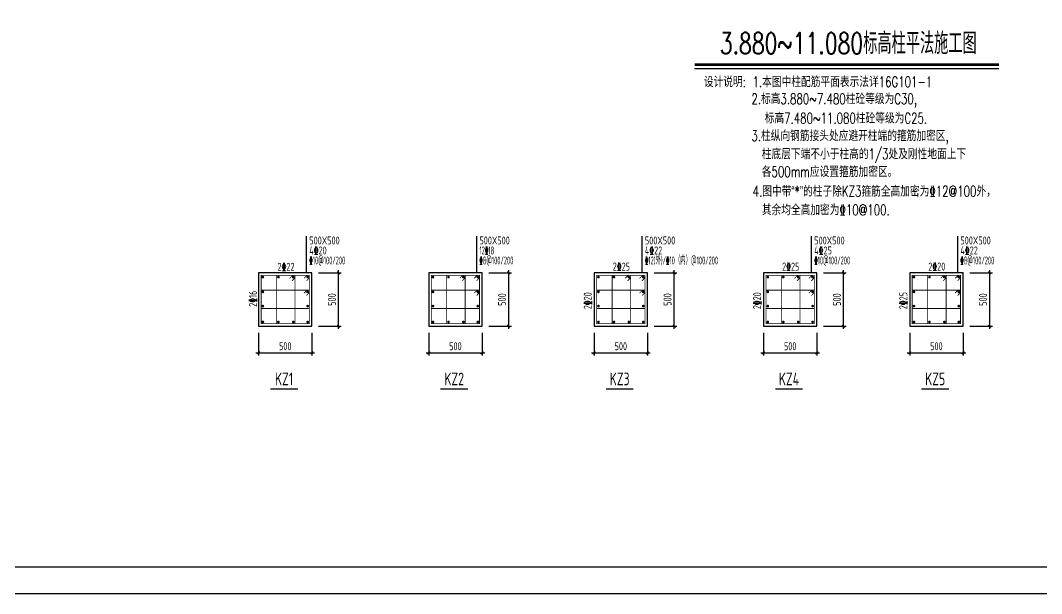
# Model space of a CAD drawing. Extents: x -472319 to -112444, y -516749 to -5704.
# Drawn here: x -418573 to -380294, y -380747 to -359252 of the extents above; entities that cross this region are included whole.
import ezdxf
from ezdxf.enums import TextEntityAlignment as Align

# ---------------------------------------------------------------- set-up
doc = ezdxf.new("R2010")
doc.units = 0
doc.header["$LTSCALE"] = 100
doc.header["$MEASUREMENT"] = 0
for name, color, linetype in [('COLU_DE', 7, 'Continuous'), ('DIM', 3, 'Continuous'), ('DIMENSION', 3, 'Continuous'), ('FRAME', 3, 'Continuous'), ('REIN', 1, 'Continuous'), ('TEXT', 7, 'Continuous'), ('THICK', 6, 'Continuous'), ('填充', 8, 'Continuous'), ('审核修改', 6, 'Continuous')]:
    doc.layers.add(name, color=color, linetype=linetype)
doc.styles.add('dxfs', font='txt.shx', dxfattribs={"width": 0.7, "bigfont": 'dxfs.shx'})
doc.styles.add('TSSD_Dimension', font='Tssdeng.shx', dxfattribs={"width": 0.7, "bigfont": 'hztxt.shx'})
doc.styles.add('TSSD_Label', font='Tssdeng.shx', dxfattribs={"width": 0.7, "bigfont": 'hztxt.shx'})
doc.styles.add('TSSD_Rein', font='Tssdeng.shx', dxfattribs={"width": 0.7, "bigfont": 'hztxt.shx'})
doc.dimstyles.new('TSSD_25_100', dxfattribs={"dimtxt": 300, "dimasz": 100, "dimexe": 100, "dimexo": 250, "dimgap": 100, "dimtad": 1, "dimdec": 0, "dimlfac": 0.25, "dimzin": 0, "dimdsep": 46, "dimtxsty": 'TSSD_Dimension', "dimblk": 'ARCHTICK', "dimcen": 0, "dimdle": 100, "dimclrt": 7, "dimadec": 0, "dimazin": 0, "dimtfac": 1, "dimtdec": 0, "dimtix": 1, "dimtmove": 2, "dimatfit": 3, "dimfxl": 1, "dimtolj": 1, "dimtzin": 0, "dimarcsym": 0})

# ---------------------------------------------------------------- blocks, each defined once
blk = doc.blocks.new('_ArchTick')
at = {"color": 0, "linetype": 'ByBlock', "const_width": 0.4}
blk.add_lwpolyline([(-0.5, -0.5), (0.5, 0.5)], dxfattribs=at)
blk = doc.blocks.new('*D2439')
at = {"layer": 'Defpoints', "color": 0, "transparency": 16777216}
for p in [(-407645, -368719.5), (-406645, -368719.5), (-407645, -370719.5)]:
    blk.add_point(p, dxfattribs=at)
at = {"layer": 'DIM', "color": 0, "lineweight": -2, "transparency": 16777216}
for p, q in [((-406645, -370819.5), (-406645, -368619.5)), ((-407395, -368719.5), (-406545, -368719.5)), ((-407395, -370719.5), (-406545, -370719.5))]:
    blk.add_line(p, q, dxfattribs=at)
at = {"layer": 'DIM', "color": 0, "lineweight": -2, "transparency": 16777216, "xscale": 100, "yscale": 100, "zscale": 100}
for p, rotation in [((-406645, -368719.5), 90), ((-406645, -370719.5), 270)]:
    blk.add_blockref('_ArchTick', p, dxfattribs=dict(at, rotation=rotation))
at = {"layer": 'DIM', "color": 7, "transparency": 16777216, "insert": (-406895, -369719.5), "char_height": 300, "attachment_point": 5, "rotation": 90, "style": 'TSSD_Dimension'}
blk.add_mtext('\\A1;500', dxfattribs=at)
blk = doc.blocks.new('*D2440')
at = {"layer": 'Defpoints', "color": 0, "transparency": 16777216}
for p in [(-409645, -370719.5), (-407645, -370719.5), (-407645, -371719.5)]:
    blk.add_point(p, dxfattribs=at)
at = {"layer": 'DIM', "color": 0, "lineweight": -2, "transparency": 16777216}
for p, q in [((-409645, -370969.5), (-409645, -371819.5)), ((-407645, -370969.5), (-407645, -371819.5)), ((-409745, -371719.5), (-407545, -371719.5))]:
    blk.add_line(p, q, dxfattribs=at)
at = {"layer": 'DIM', "color": 0, "lineweight": -2, "transparency": 16777216, "xscale": 100, "yscale": 100, "zscale": 100, "rotation": 180}
blk.add_blockref('_ArchTick', (-409645, -371719.5), dxfattribs=at)
at = {"layer": 'DIM', "color": 0, "lineweight": -2, "transparency": 16777216, "xscale": 100, "yscale": 100, "zscale": 100}
blk.add_blockref('_ArchTick', (-407645, -371719.5), dxfattribs=at)
at = {"layer": 'DIM', "color": 7, "transparency": 16777216, "insert": (-408645, -371469.5), "char_height": 300, "attachment_point": 5, "style": 'TSSD_Dimension'}
blk.add_mtext('\\A1;500', dxfattribs=at)
blk = doc.blocks.new('*D2441')
at = {"layer": 'Defpoints', "color": 0, "transparency": 16777216}
for p in [(-401267.5, -368719.5), (-400267.5, -368719.5), (-401267.5, -370719.5)]:
    blk.add_point(p, dxfattribs=at)
at = {"layer": 'DIM', "color": 0, "lineweight": -2, "transparency": 16777216}
for p, q in [((-400267.5, -370819.5), (-400267.5, -368619.5)), ((-401017.5, -368719.5), (-400167.5, -368719.5)), ((-401017.5, -370719.5), (-400167.5, -370719.5))]:
    blk.add_line(p, q, dxfattribs=at)
at = {"layer": 'DIM', "color": 0, "lineweight": -2, "transparency": 16777216, "xscale": 100, "yscale": 100, "zscale": 100}
for p, rotation in [((-400267.5, -368719.5), 90), ((-400267.5, -370719.5), 270)]:
    blk.add_blockref('_ArchTick', p, dxfattribs=dict(at, rotation=rotation))
at = {"layer": 'DIM', "color": 7, "transparency": 16777216, "insert": (-400517.5, -369719.5), "char_height": 300, "attachment_point": 5, "rotation": 90, "style": 'TSSD_Dimension'}
blk.add_mtext('\\A1;500', dxfattribs=at)
blk = doc.blocks.new('*D2442')
at = {"layer": 'Defpoints', "color": 0, "transparency": 16777216}
for p in [(-403267.5, -370719.5), (-401267.5, -370719.5), (-401267.5, -371719.5)]:
    blk.add_point(p, dxfattribs=at)
at = {"layer": 'DIM', "color": 0, "lineweight": -2, "transparency": 16777216}
for p, q in [((-403267.5, -370969.5), (-403267.5, -371819.5)), ((-401267.5, -370969.5), (-401267.5, -371819.5)), ((-403367.5, -371719.5), (-401167.5, -371719.5))]:
    blk.add_line(p, q, dxfattribs=at)
at = {"layer": 'DIM', "color": 0, "lineweight": -2, "transparency": 16777216, "xscale": 100, "yscale": 100, "zscale": 100, "rotation": 180}
blk.add_blockref('_ArchTick', (-403267.5, -371719.5), dxfattribs=at)
at = {"layer": 'DIM', "color": 0, "lineweight": -2, "transparency": 16777216, "xscale": 100, "yscale": 100, "zscale": 100}
blk.add_blockref('_ArchTick', (-401267.5, -371719.5), dxfattribs=at)
at = {"layer": 'DIM', "color": 7, "transparency": 16777216, "insert": (-402267.5, -371469.5), "char_height": 300, "attachment_point": 5, "style": 'TSSD_Dimension'}
blk.add_mtext('\\A1;500', dxfattribs=at)
blk = doc.blocks.new('*D2443')
at = {"layer": 'Defpoints', "color": 0, "transparency": 16777216}
for p in [(-395065.5, -368719.5), (-394065.5, -368719.5), (-395065.5, -370719.5)]:
    blk.add_point(p, dxfattribs=at)
at = {"layer": 'DIM', "color": 0, "lineweight": -2, "transparency": 16777216}
for p, q in [((-394065.5, -370819.5), (-394065.5, -368619.5)), ((-394815.5, -368719.5), (-393965.5, -368719.5)), ((-394815.5, -370719.5), (-393965.5, -370719.5))]:
    blk.add_line(p, q, dxfattribs=at)
at = {"layer": 'DIM', "color": 0, "lineweight": -2, "transparency": 16777216, "xscale": 100, "yscale": 100, "zscale": 100}
for p, rotation in [((-394065.5, -368719.5), 90), ((-394065.5, -370719.5), 270)]:
    blk.add_blockref('_ArchTick', p, dxfattribs=dict(at, rotation=rotation))
at = {"layer": 'DIM', "color": 7, "transparency": 16777216, "insert": (-394315.5, -369719.5), "char_height": 300, "attachment_point": 5, "rotation": 90, "style": 'TSSD_Dimension'}
blk.add_mtext('\\A1;500', dxfattribs=at)
blk = doc.blocks.new('*D2444')
at = {"layer": 'Defpoints', "color": 0, "transparency": 16777216}
for p in [(-397065.5, -370719.5), (-395065.5, -370719.5), (-395065.5, -371719.5)]:
    blk.add_point(p, dxfattribs=at)
at = {"layer": 'DIM', "color": 0, "lineweight": -2, "transparency": 16777216}
for p, q in [((-397065.5, -370969.5), (-397065.5, -371819.5)), ((-395065.5, -370969.5), (-395065.5, -371819.5)), ((-397165.5, -371719.5), (-394965.5, -371719.5))]:
    blk.add_line(p, q, dxfattribs=at)
at = {"layer": 'DIM', "color": 0, "lineweight": -2, "transparency": 16777216, "xscale": 100, "yscale": 100, "zscale": 100, "rotation": 180}
blk.add_blockref('_ArchTick', (-397065.5, -371719.5), dxfattribs=at)
at = {"layer": 'DIM', "color": 0, "lineweight": -2, "transparency": 16777216, "xscale": 100, "yscale": 100, "zscale": 100}
blk.add_blockref('_ArchTick', (-395065.5, -371719.5), dxfattribs=at)
at = {"layer": 'DIM', "color": 7, "transparency": 16777216, "insert": (-396065.5, -371469.5), "char_height": 300, "attachment_point": 5, "style": 'TSSD_Dimension'}
blk.add_mtext('\\A1;500', dxfattribs=at)
blk = doc.blocks.new('*D2445')
at = {"layer": 'Defpoints', "color": 0, "transparency": 16777216}
for p in [(-388717, -368720), (-387717, -368720), (-388717, -370720)]:
    blk.add_point(p, dxfattribs=at)
at = {"layer": 'DIM', "color": 0, "lineweight": -2, "transparency": 16777216}
for p, q in [((-387717, -370820), (-387717, -368620)), ((-388467, -368720), (-387617, -368720)), ((-388467, -370720), (-387617, -370720))]:
    blk.add_line(p, q, dxfattribs=at)
at = {"layer": 'DIM', "color": 0, "lineweight": -2, "transparency": 16777216, "xscale": 100, "yscale": 100, "zscale": 100}
for p, rotation in [((-387717, -368720), 90), ((-387717, -370720), 270)]:
    blk.add_blockref('_ArchTick', p, dxfattribs=dict(at, rotation=rotation))
at = {"layer": 'DIM', "color": 7, "transparency": 16777216, "insert": (-387967, -369720), "char_height": 300, "attachment_point": 5, "rotation": 90, "style": 'TSSD_Dimension'}
blk.add_mtext('\\A1;500', dxfattribs=at)
blk = doc.blocks.new('*D2446')
at = {"layer": 'Defpoints', "color": 0, "transparency": 16777216}
for p in [(-390717, -370720), (-388717, -370720), (-388717, -371720)]:
    blk.add_point(p, dxfattribs=at)
at = {"layer": 'DIM', "color": 0, "lineweight": -2, "transparency": 16777216}
for p, q in [((-390717, -370970), (-390717, -371820)), ((-388717, -370970), (-388717, -371820)), ((-390817, -371720), (-388617, -371720))]:
    blk.add_line(p, q, dxfattribs=at)
at = {"layer": 'DIM', "color": 0, "lineweight": -2, "transparency": 16777216, "xscale": 100, "yscale": 100, "zscale": 100, "rotation": 180}
blk.add_blockref('_ArchTick', (-390717, -371720), dxfattribs=at)
at = {"layer": 'DIM', "color": 0, "lineweight": -2, "transparency": 16777216, "xscale": 100, "yscale": 100, "zscale": 100}
blk.add_blockref('_ArchTick', (-388717, -371720), dxfattribs=at)
at = {"layer": 'DIM', "color": 7, "transparency": 16777216, "insert": (-389717, -371470), "char_height": 300, "attachment_point": 5, "style": 'TSSD_Dimension'}
blk.add_mtext('\\A1;500', dxfattribs=at)
blk = doc.blocks.new('*D2447')
at = {"layer": 'Defpoints', "color": 0, "transparency": 16777216}
for p in [(-383238, -368720), (-382238, -368720), (-383238, -370720)]:
    blk.add_point(p, dxfattribs=at)
at = {"layer": 'DIM', "color": 0, "lineweight": -2, "transparency": 16777216}
for p, q in [((-382238, -370820), (-382238, -368620)), ((-382988, -368720), (-382138, -368720)), ((-382988, -370720), (-382138, -370720))]:
    blk.add_line(p, q, dxfattribs=at)
at = {"layer": 'DIM', "color": 0, "lineweight": -2, "transparency": 16777216, "xscale": 100, "yscale": 100, "zscale": 100}
for p, rotation in [((-382238, -368720), 90), ((-382238, -370720), 270)]:
    blk.add_blockref('_ArchTick', p, dxfattribs=dict(at, rotation=rotation))
at = {"layer": 'DIM', "color": 7, "transparency": 16777216, "insert": (-382488, -369720), "char_height": 300, "attachment_point": 5, "rotation": 90, "style": 'TSSD_Dimension'}
blk.add_mtext('\\A1;500', dxfattribs=at)
blk = doc.blocks.new('*D2448')
at = {"layer": 'Defpoints', "color": 0, "transparency": 16777216}
for p in [(-385238, -370720), (-383238, -370720), (-383238, -371720)]:
    blk.add_point(p, dxfattribs=at)
at = {"layer": 'DIM', "color": 0, "lineweight": -2, "transparency": 16777216}
for p, q in [((-385238, -370970), (-385238, -371820)), ((-383238, -370970), (-383238, -371820)), ((-385338, -371720), (-383138, -371720))]:
    blk.add_line(p, q, dxfattribs=at)
at = {"layer": 'DIM', "color": 0, "lineweight": -2, "transparency": 16777216, "xscale": 100, "yscale": 100, "zscale": 100, "rotation": 180}
blk.add_blockref('_ArchTick', (-385238, -371720), dxfattribs=at)
at = {"layer": 'DIM', "color": 0, "lineweight": -2, "transparency": 16777216, "xscale": 100, "yscale": 100, "zscale": 100}
blk.add_blockref('_ArchTick', (-383238, -371720), dxfattribs=at)
at = {"layer": 'DIM', "color": 7, "transparency": 16777216, "insert": (-384238, -371470), "char_height": 300, "attachment_point": 5, "style": 'TSSD_Dimension'}
blk.add_mtext('\\A1;500', dxfattribs=at)
blk = doc.blocks.new('A$C20674F94')
at = {"layer": 'FRAME'}
for p, q in [((2500, 1000), (83100, 1000)), ((0, 0), (84100, 0))]:
    blk.add_line(p, q, dxfattribs=at)
at = {"layer": 'FRAME', "const_width": 50}
blk.add_lwpolyline([(2500, 58400), (83100, 58400), (83100, 1000), (2500, 1000), (2500, 58400)], dxfattribs=at)

msp = doc.modelspace()

# ---------------------------------------------------------------- linework, layer by layer
at = {"layer": 'COLU_DE'}
for points in [[(-407645, -368719.5), (-409645, -368719.5), (-409645, -370719.5), (-407645, -370719.5)], [(-401267.5, -368719.5), (-403267.5, -368719.5), (-403267.5, -370719.5), (-401267.5, -370719.5)], [(-395065.5, -368719.5), (-397065.5, -368719.5), (-397065.5, -370719.5), (-395065.5, -370719.5)], [(-388716.812, -368719.5), (-390716.812, -368719.5), (-390716.812, -370719.5), (-388716.812, -370719.5)], [(-383237.812, -368719.5), (-385237.812, -368719.5), (-385237.812, -370719.5), (-383237.812, -370719.5)]]:
    msp.add_lwpolyline(points, close=True, dxfattribs=at)
at = {"layer": 'DIMENSION', "const_width": 100}
msp.add_lwpolyline([(-393300.445, -360911), (-381893.33, -360911)], dxfattribs=at)
at = {"layer": 'DIMENSION'}
msp.add_lwpolyline([(-393300.445, -361061), (-381893.33, -361061)], dxfattribs=at)
at = {"layer": 'REIN', "const_width": 30}
for points in [[(-407740, -368814.5), (-409550, -368814.5), (-409550, -370624.5), (-407740, -370624.5)], [(-408280, -368814.5), (-408968.5, -368814.5), (-408968.5, -370624.5), (-408280, -370624.5)], [(-401362.5, -368814.5), (-403172.5, -368814.5), (-403172.5, -370624.5), (-401362.5, -370624.5)], [(-401902.5, -368814.5), (-402591, -368814.5), (-402591, -370624.5), (-401902.5, -370624.5)], [(-395160.5, -368814.5), (-396970.5, -368814.5), (-396970.5, -370624.5), (-395160.5, -370624.5)], [(-395700.5, -368814.5), (-396389, -368814.5), (-396389, -370624.5), (-395700.5, -370624.5)], [(-388811.812, -368814.5), (-390621.812, -368814.5), (-390621.812, -370624.5), (-388811.812, -370624.5)], [(-389351.812, -368814.5), (-390040.312, -368814.5), (-390040.312, -370624.5), (-389351.812, -370624.5)], [(-383332.812, -368814.5), (-385142.812, -368814.5), (-385142.812, -370624.5), (-383332.812, -370624.5)], [(-383872.812, -368814.5), (-384561.312, -368814.5), (-384561.312, -370624.5), (-383872.812, -370624.5)], [(-407740, -369367.5), (-409550, -369367.5), (-409550, -370055.5), (-407740, -370055.5)], [(-401362.5, -369367.5), (-403172.5, -369367.5), (-403172.5, -370055.5), (-401362.5, -370055.5)], [(-395160.5, -369367.5), (-396970.5, -369367.5), (-396970.5, -370055.5), (-395160.5, -370055.5)], [(-388811.812, -369367.5), (-390621.812, -369367.5), (-390621.812, -370055.5), (-388811.812, -370055.5)], [(-383332.812, -369367.5), (-385142.812, -369367.5), (-385142.812, -370055.5), (-383332.812, -370055.5)]]:
    msp.add_lwpolyline(points, close=True, dxfattribs=at)
at = {"layer": 'REIN', "const_width": 50}
for points in [[(-409510, -368879.5, 1), (-409460, -368879.5, 1)], [(-408928.5, -368879.5, 1), (-408878.5, -368879.5, 1)], [(-408370, -368879.5, 1), (-408320, -368879.5, 1)], [(-407830, -368879.5, 1), (-407780, -368879.5, 1)], [(-403132.5, -368879.5, 1), (-403082.5, -368879.5, 1)], [(-402551, -368879.5, 1), (-402501, -368879.5, 1)], [(-401992.5, -368879.5, 1), (-401942.5, -368879.5, 1)], [(-401452.5, -368879.5, 1), (-401402.5, -368879.5, 1)], [(-396930.5, -368879.5, 1), (-396880.5, -368879.5, 1)], [(-396349, -368879.5, 1), (-396299, -368879.5, 1)], [(-395790.5, -368879.5, 1), (-395740.5, -368879.5, 1)], [(-395250.5, -368879.5, 1), (-395200.5, -368879.5, 1)], [(-390581.812, -368879.5, 1), (-390531.812, -368879.5, 1)], [(-390000.312, -368879.5, 1), (-389950.312, -368879.5, 1)], [(-389441.812, -368879.5, 1), (-389391.812, -368879.5, 1)], [(-388901.812, -368879.5, 1), (-388851.812, -368879.5, 1)], [(-385102.812, -368879.5, 1), (-385052.812, -368879.5, 1)], [(-384521.312, -368879.5, 1), (-384471.312, -368879.5, 1)], [(-383962.812, -368879.5, 1), (-383912.812, -368879.5, 1)], [(-383422.812, -368879.5, 1), (-383372.812, -368879.5, 1)], [(-409510, -369432.5, 1), (-409460, -369432.5, 1)], [(-407830, -369432.5, 1), (-407780, -369432.5, 1)], [(-403132.5, -369432.5, 1), (-403082.5, -369432.5, 1)], [(-401452.5, -369432.5, 1), (-401402.5, -369432.5, 1)], [(-396930.5, -369432.5, 1), (-396880.5, -369432.5, 1)], [(-395250.5, -369432.5, 1), (-395200.5, -369432.5, 1)], [(-390581.812, -369432.5, 1), (-390531.812, -369432.5, 1)], [(-388901.812, -369432.5, 1), (-388851.812, -369432.5, 1)], [(-385102.812, -369432.5, 1), (-385052.812, -369432.5, 1)], [(-383422.812, -369432.5, 1), (-383372.812, -369432.5, 1)], [(-409510, -369965, 1), (-409460, -369965, 1)], [(-407830, -369965, 1), (-407780, -369965, 1)], [(-403132.5, -369965, 1), (-403082.5, -369965, 1)], [(-401452.5, -369965, 1), (-401402.5, -369965, 1)], [(-396930.5, -369965, 1), (-396880.5, -369965, 1)], [(-395250.5, -369965, 1), (-395200.5, -369965, 1)], [(-390581.812, -369965, 1), (-390531.812, -369965, 1)], [(-388901.812, -369965, 1), (-388851.812, -369965, 1)], [(-385102.812, -369965, 1), (-385052.812, -369965, 1)], [(-383422.812, -369965, 1), (-383372.812, -369965, 1)], [(-409510, -370559.5, 1), (-409460, -370559.5, 1)], [(-408928.5, -370559.5, 1), (-408878.5, -370559.5, 1)], [(-408370, -370559.5, 1), (-408320, -370559.5, 1)], [(-407830, -370559.5, 1), (-407780, -370559.5, 1)], [(-403132.5, -370559.5, 1), (-403082.5, -370559.5, 1)], [(-402551, -370559.5, 1), (-402501, -370559.5, 1)], [(-401992.5, -370559.5, 1), (-401942.5, -370559.5, 1)], [(-401452.5, -370559.5, 1), (-401402.5, -370559.5, 1)], [(-396930.5, -370559.5, 1), (-396880.5, -370559.5, 1)], [(-396349, -370559.5, 1), (-396299, -370559.5, 1)], [(-395790.5, -370559.5, 1), (-395740.5, -370559.5, 1)], [(-395250.5, -370559.5, 1), (-395200.5, -370559.5, 1)], [(-390581.812, -370559.5, 1), (-390531.812, -370559.5, 1)], [(-390000.312, -370559.5, 1), (-389950.312, -370559.5, 1)], [(-389441.812, -370559.5, 1), (-389391.812, -370559.5, 1)], [(-388901.812, -370559.5, 1), (-388851.812, -370559.5, 1)], [(-385102.812, -370559.5, 1), (-385052.812, -370559.5, 1)], [(-384521.312, -370559.5, 1), (-384471.312, -370559.5, 1)], [(-383962.812, -370559.5, 1), (-383912.812, -370559.5, 1)], [(-383422.812, -370559.5, 1), (-383372.812, -370559.5, 1)]]:
    msp.add_lwpolyline(points, format="xyb", close=True, dxfattribs=at)
at = {"layer": 'REIN', "const_width": 30}
for points in [[(-408371.924, -368814.5), (-408481.299, -368923.875)], [(-408389.375, -369015.799), (-408280, -368906.424)], [(-407831.924, -368814.5), (-407941.299, -368923.875)], [(-407849.375, -369015.799), (-407740, -368906.424)], [(-401994.424, -368814.5), (-402103.799, -368923.875)], [(-402011.875, -369015.799), (-401902.5, -368906.424)], [(-401454.424, -368814.5), (-401563.799, -368923.875)], [(-401471.875, -369015.799), (-401362.5, -368906.424)], [(-395792.424, -368814.5), (-395901.799, -368923.875)], [(-395809.875, -369015.799), (-395700.5, -368906.424)], [(-395252.424, -368814.5), (-395361.799, -368923.875)], [(-395269.875, -369015.799), (-395160.5, -368906.424)], [(-389443.736, -368814.5), (-389553.112, -368923.875)], [(-389461.188, -369015.799), (-389351.812, -368906.424)], [(-388903.736, -368814.5), (-389013.112, -368923.875)], [(-388921.188, -369015.799), (-388811.812, -368906.424)], [(-383964.736, -368814.5), (-384074.112, -368923.875)], [(-383982.188, -369015.799), (-383872.812, -368906.424)], [(-383424.736, -368814.5), (-383534.112, -368923.875)], [(-383442.188, -369015.799), (-383332.812, -368906.424)], [(-407831.924, -369367.5), (-407941.299, -369476.875)], [(-401454.424, -369367.5), (-401563.799, -369476.875)], [(-395252.424, -369367.5), (-395361.799, -369476.875)], [(-388903.736, -369367.5), (-389013.112, -369476.875)], [(-383424.736, -369367.5), (-383534.112, -369476.875)], [(-407849.375, -369568.799), (-407740, -369459.424)], [(-401471.875, -369568.799), (-401362.5, -369459.424)], [(-395269.875, -369568.799), (-395160.5, -369459.424)], [(-388921.188, -369568.799), (-388811.812, -369459.424)], [(-383442.188, -369568.799), (-383332.812, -369459.424)]]:
    msp.add_lwpolyline(points, dxfattribs=at)
at = {"layer": 'TEXT'}
for p, q in [((-407845, -368719.5), (-407845, -367346)), ((-401467.5, -368719.5), (-401467.5, -367346)), ((-395265.5, -368719.5), (-395265.5, -367346)), ((-388916.812, -368719.5), (-388916.812, -367346)), ((-383437.812, -368719.5), (-383437.812, -367346))]:
    msp.add_line(p, q, dxfattribs=at)
at = {"layer": 'THICK', "const_width": 50}
for points in [[(-409206.6, -373071.5), (-408172.753, -373071.5)], [(-402829.1, -373071.5), (-401795.253, -373071.5)], [(-396627.1, -373071.5), (-395593.253, -373071.5)], [(-390278.412, -373071.5), (-389244.566, -373071.5)], [(-384799.412, -373071.5), (-383765.566, -373071.5)]]:
    msp.add_lwpolyline(points, dxfattribs=at)

# ---------------------------------------------------------------- block references
at = {"layer": '填充'}
msp.add_blockref('A$C20674F94', (-426539.499, -380746.5), dxfattribs=at)

# ---------------------------------------------------------------- texts
at = {"layer": 'DIMENSION', "style": 'dxfs', "width": 0.7}
msp.add_text('3.880~11.080标高柱平法施工图', height=800, dxfattribs=at).set_placement((-387541.118, -360511), align=Align.CENTER)
for s, p in [('设计说明:', (-392952.747, -361755.474)), ('1.本图中柱配筋平面表示法详16G101-1', (-391127.117, -361755.474))]:
    msp.add_text(s, height=400, dxfattribs=at).set_placement(p)
at = {"layer": 'DIMENSION', "color": 1, "style": 'dxfs', "width": 0.7}
for s, p in [('2.标高3.880~7.480柱砼等级为C30,', (-391171.398, -362392.641)), ('  标高7.480~11.080柱砼等级为C25.', (-391171.398, -363118.141)), ('3.柱纵向钢筋接头处应避开柱端的箍筋加密区,', (-391171.398, -363777.141)), ('柱底层下端不小于柱高的1/3处及刚性地面上下', (-390781.609, -364460.512)), ('各500mm应设置箍筋加密区。', (-390781.609, -365125.254))]:
    msp.add_text(s, height=400, dxfattribs=at).set_placement(p)
at = {"layer": 'TEXT', "style": 'TSSD_Rein'}
for s, width, p in [('500X500', 0.7, (-407745, -367654.5)), ('500X500', 0.7, (-401367.5, -367654.5)), ('500X500', 0.7, (-395165.5, -367654.5)), ('500X500', 0.7, (-388816.812, -367654.5)), ('500X500', 0.7, (-383337.812, -367654.5)), ('4\x8420', 0.7, (-407745, -368029.5)), ('12%%13218', 0.5, (-401367.5, -368029.5)), ('4\x8422', 0.7, (-395165.5, -368029.5)), ('4%%13225', 0.7, (-388816.812, -368029.5)), ('4\x8422', 0.7, (-383337.812, -368029.5)), ('\x8410@100/200', 0.5, (-407745, -368404.5)), ('\x848@100/200', 0.5, (-401367.5, -368404.5)), ('\x8412(外)/\x8410（内）@100/200', 0.5, (-395165.5, -368404.5)), ('\x8410@100/200', 0.5, (-388816.812, -368404.5)), ('\x848@100/200', 0.5, (-383337.812, -368404.5)), ('2%%13222', 0.7, (-408935.5, -368642)), ('2%%13225', 0.7, (-396369, -368633.5)), ('2%%13225', 0.7, (-390020.312, -368633.5))]:
    msp.add_text(s, height=300, dxfattribs=dict(at, width=width)).set_placement(p)
at = {"layer": 'TEXT', "style": 'TSSD_Rein', "width": 0.7}
for s, p in [('2%%13216', (-409707.002, -369991.005)), ('2%%13220', (-390807.812, -370084)), ('2%%13225', (-385328.812, -370084))]:
    msp.add_text(s, height=300, rotation=90, dxfattribs=at).set_placement(p)
at = {"layer": 'THICK', "style": 'TSSD_Label', "width": 0.7}
for s, p in [('KZ1', (-408689.676, -372696.5)), ('KZ2', (-402312.176, -372696.5)), ('KZ3', (-396110.176, -372696.5)), ('KZ4', (-389761.489, -372696.5)), ('KZ5', (-384282.489, -372696.5))]:
    msp.add_text(s, height=480, dxfattribs=at).set_placement(p, align=Align.MIDDLE)
at = {"layer": '审核修改', "width": 0.7}
for s, height, style, p in [('4.图中带“*”的柱子除KZ3箍筋全高加密为%%13212@100外，', 400, 'dxfs', (-391123.398, -365858.641)), ('其余均全高加密为%%13210@100.', 400, 'dxfs', (-390781.609, -366556.254)), ('2%%13220', 300, 'TSSD_Rein', (-384541.312, -368633.5))]:
    msp.add_text(s, height=height, dxfattribs=dict(at, style=style)).set_placement(p)
at = {"layer": '审核修改', "style": 'TSSD_Rein', "width": 0.7}
msp.add_text('2%%13220', height=300, rotation=90, dxfattribs=at).set_placement((-397156.5, -370084))

# ---------------------------------------------------------------- dimensions: what is measured, and where the dimension line sits
at = {"layer": 'DIM'}
for p1, p2, picture, middle in [((-407645, -370719.5), (-407645, -368719.5), '*D2439', (-406895, -369719.5)), ((-401267.5, -370719.5), (-401267.5, -368719.5), '*D2441', (-400517.5, -369719.5)), ((-395065.5, -370719.5), (-395065.5, -368719.5), '*D2443', (-394315.5, -369719.5)), ((-388716.812, -370719.5), (-388716.812, -368719.5), '*D2445', (-387966.812, -369719.5)), ((-383237.812, -370719.5), (-383237.812, -368719.5), '*D2447', (-382487.812, -369719.5)), ((-409645, -370719.5), (-407645, -370719.5), '*D2440', (-408645, -371469.5)), ((-403267.5, -370719.5), (-401267.5, -370719.5), '*D2442', (-402267.5, -371469.5)), ((-397065.5, -370719.5), (-395065.5, -370719.5), '*D2444', (-396065.5, -371469.5)), ((-390716.812, -370719.5), (-388716.812, -370719.5), '*D2446', (-389716.812, -371469.5)), ((-385237.812, -370719.5), (-383237.812, -370719.5), '*D2448', (-384237.812, -371469.5))]:
    dim = msp.add_aligned_dim(p1=p1, p2=p2, distance=-1000, dimstyle='TSSD_25_100', dxfattribs=at)
    dim.commit()
    dim.dimension.update_dxf_attribs({"geometry": picture, "text_midpoint": middle})

doc.saveas('drawing.dxf')
